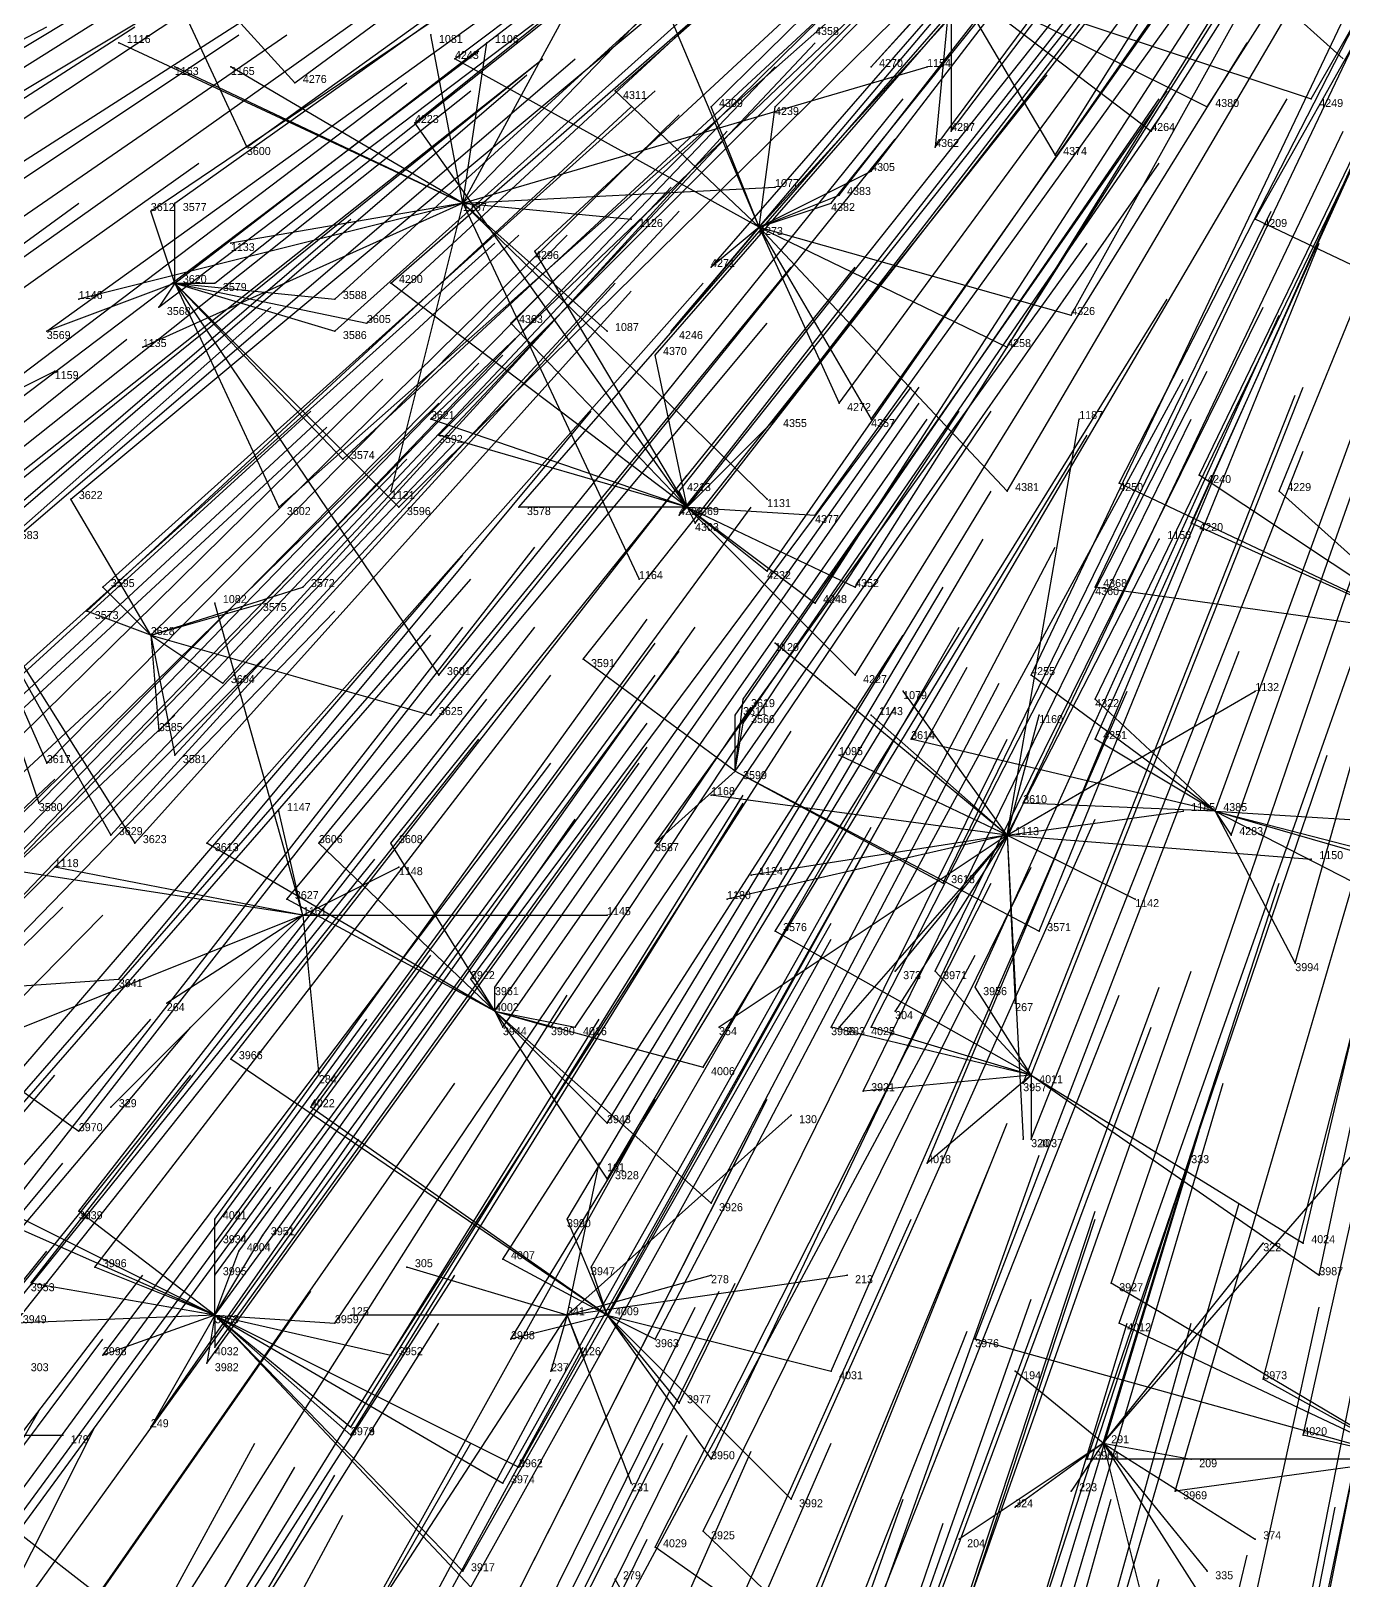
# Model space of a CAD drawing. Extents: x -0.5 to 0.59, y -0.5 to 0.58.
# Drawn here: x -0.231 to -0.067, y -0.3251 to -0.1315 of the extents above; entities that cross this region are included whole.
import ezdxf

# ---------------------------------------------------------------- set-up
doc = ezdxf.new("R2010")
doc.units = 0
for name, color, linetype in [('Facilities', 3, 'CONTINUOUS'), ('Facilities_lines', 3, 'CONTINUOUS'), ('Normals', 1, 'CONTINUOUS'), ('Source_points', 5, 'CONTINUOUS'), ('Text', 3, 'CONTINUOUS')]:
    doc.layers.add(name, color=color, linetype=linetype)

msp = doc.modelspace()

# ---------------------------------------------------------------- linework, layer by layer
at = {"layer": 'Facilities', "color": 3}
for p in [(-0.177, -0.153, -1.25), (-0.14, -0.156, -0.524), (-0.213, -0.163, -0.67), (-0.149, -0.191, -0.606), (-0.216, -0.207, -0.748), (-0.143, -0.224, -0.665), (-0.083, -0.229, -0.608), (-0.109, -0.232, -1.25), (-0.197, -0.242, -1.25), (-0.173, -0.254, -0.768), (-0.106, -0.262, -0.707), (-0.208, -0.292, -0.898), (-0.164, -0.292, -1.25), (-0.159, -0.292, -0.83), (-0.097, -0.308, -1.25)]:
    msp.add_point(p, dxfattribs=at)
at = {"layer": 'Facilities_lines', "color": 3}
for p, q in [((-0.126, -0.082, -1.25), (-0.067, -0.135, -1.25)), ((-0.218, -0.116, -0.618), (-0.204, -0.146, -0.628)), ((-0.218, -0.116, -0.618), (-0.198, -0.138, -0.603)), ((-0.177, -0.153, -1.25), (-0.158, -0.118, -1.25)), ((-0.177, -0.153, -1.25), (-0.149, -0.124, -1.25)), ((-0.116, -0.125, -0.426), (-0.126, -0.136, -0.462)), ((-0.116, -0.125, -0.426), (-0.118, -0.146, -0.469)), ((-0.116, -0.125, -0.426), (-0.091, -0.144, -0.426)), ((-0.116, -0.125, -0.426), (-0.071, -0.14, -0.392)), ((-0.116, -0.125, -0.426), (-0.116, -0.144, -0.463)), ((-0.116, -0.125, -0.426), (-0.103, -0.147, -0.448)), ((-0.116, -0.125, -0.426), (-0.084, -0.141, -0.409)), ((-0.14, -0.156, -0.524), (-0.151, -0.13, -0.498)), ((-0.177, -0.153, -1.25), (-0.22, -0.133, -1.25)), ((-0.177, -0.153, -1.25), (-0.181, -0.132, -1.25)), ((-0.177, -0.153, -1.25), (-0.174, -0.133, -1.25)), ((-0.14, -0.156, -0.524), (-0.178, -0.135, -0.558)), ((-0.177, -0.153, -1.25), (-0.213, -0.136, -1.25)), ((-0.177, -0.153, -1.25), (-0.206, -0.136, -1.25)), ((-0.177, -0.153, -1.25), (-0.119, -0.136, -1.25)), ((-0.14, -0.156, -0.524), (-0.158, -0.139, -0.526)), ((-0.14, -0.156, -0.524), (-0.146, -0.141, -0.507)), ((-0.14, -0.156, -0.524), (-0.138, -0.141, -0.494)), ((-0.149, -0.191, -0.606), (-0.183, -0.143, -0.581)), ((-0.14, -0.156, -0.524), (-0.126, -0.149, -0.488)), ((-0.177, -0.153, -1.25), (-0.138, -0.151, -1.25)), ((-0.14, -0.156, -0.524), (-0.13, -0.152, -0.499)), ((-0.177, -0.153, -1.25), (-0.225, -0.165, -1.25)), ((-0.177, -0.153, -1.25), (-0.217, -0.171, -1.25)), ((-0.213, -0.163, -0.67), (-0.216, -0.154, -0.664)), ((-0.213, -0.163, -0.67), (-0.213, -0.153, -0.656)), ((-0.177, -0.153, -1.25), (-0.206, -0.158, -1.25)), ((-0.177, -0.153, -1.25), (-0.186, -0.189, -1.25)), ((-0.177, -0.153, -1.25), (-0.159, -0.169, -1.25)), ((-0.177, -0.153, -1.25), (-0.139, -0.19, -1.25)), ((-0.177, -0.153, -1.25), (-0.156, -0.155, -1.25)), ((-0.177, -0.153, -1.25), (-0.155, -0.2, -1.25)), ((-0.14, -0.156, -0.524), (-0.131, -0.153, -0.505)), ((-0.14, -0.156, -0.524), (-0.151, -0.169, -0.566)), ((-0.14, -0.156, -0.524), (-0.146, -0.161, -0.543)), ((-0.14, -0.156, -0.524), (-0.109, -0.171, -0.507)), ((-0.14, -0.156, -0.524), (-0.13, -0.178, -0.551)), ((-0.14, -0.156, -0.524), (-0.101, -0.167, -0.487)), ((-0.14, -0.156, -0.524), (-0.126, -0.18, -0.55)), ((-0.14, -0.156, -0.524), (-0.109, -0.189, -0.544)), ((-0.036, -0.175, -0.447), (-0.078, -0.155, -0.434)), ((-0.149, -0.191, -0.606), (-0.168, -0.159, -0.579)), ((-0.213, -0.163, -0.67), (-0.229, -0.169, -0.712)), ((-0.213, -0.163, -0.67), (-0.215, -0.166, -0.679)), ((-0.213, -0.163, -0.67), (-0.192, -0.185, -0.666)), ((-0.213, -0.163, -0.67), (-0.208, -0.163, -0.66)), ((-0.213, -0.163, -0.67), (-0.193, -0.169, -0.641)), ((-0.213, -0.163, -0.67), (-0.193, -0.165, -0.633)), ((-0.213, -0.163, -0.67), (-0.18, -0.212, -0.694)), ((-0.213, -0.163, -0.67), (-0.2, -0.191, -0.691)), ((-0.213, -0.163, -0.67), (-0.189, -0.168, -0.632)), ((-0.213, -0.163, -0.67), (-0.185, -0.191, -0.665)), ((-0.149, -0.191, -0.606), (-0.186, -0.163, -0.618)), ((-0.149, -0.191, -0.606), (-0.171, -0.168, -0.598)), ((-0.149, -0.191, -0.606), (-0.153, -0.172, -0.575)), ((-0.27, -0.195, -1.25), (-0.228, -0.174, -1.25)), ((-0.149, -0.191, -0.606), (-0.181, -0.18, -0.638)), ((-0.149, -0.191, -0.606), (-0.138, -0.18, -0.567)), ((-0.109, -0.232, -1.25), (-0.1, -0.18, -1.25)), ((-0.149, -0.191, -0.606), (-0.18, -0.182, -0.641)), ((-0.055, -0.207, -0.537), (-0.085, -0.187, -0.514)), ((-0.149, -0.191, -0.606), (-0.15, -0.189, -0.602)), ((-0.055, -0.207, -0.537), (-0.095, -0.188, -0.527)), ((-0.055, -0.207, -0.537), (-0.075, -0.189, -0.507)), ((-0.216, -0.207, -0.748), (-0.226, -0.19, -0.737)), ((-0.149, -0.191, -0.606), (-0.17, -0.191, -0.638)), ((-0.149, -0.191, -0.606), (-0.15, -0.192, -0.609)), ((-0.149, -0.191, -0.606), (-0.128, -0.212, -0.62)), ((-0.149, -0.191, -0.606), (-0.139, -0.199, -0.607)), ((-0.149, -0.191, -0.606), (-0.133, -0.203, -0.605)), ((-0.149, -0.191, -0.606), (-0.128, -0.201, -0.595)), ((-0.149, -0.191, -0.606), (-0.148, -0.193, -0.609)), ((-0.149, -0.191, -0.606), (-0.133, -0.192, -0.585)), ((-0.055, -0.207, -0.537), (-0.086, -0.193, -0.529)), ((-0.109, -0.232, -1.25), (-0.09, -0.195, -1.25)), ((-0.24, -0.198, -0.776), (-0.23, -0.228, -0.811)), ((-0.24, -0.198, -0.776), (-0.229, -0.223, -0.799)), ((-0.24, -0.198, -0.776), (-0.218, -0.233, -0.797)), ((-0.24, -0.198, -0.776), (-0.221, -0.232, -0.799)), ((-0.216, -0.207, -0.748), (-0.222, -0.201, -0.748)), ((-0.216, -0.207, -0.748), (-0.197, -0.201, -0.703)), ((-0.055, -0.207, -0.537), (-0.098, -0.201, -0.559)), ((-0.055, -0.207, -0.537), (-0.098, -0.201, -0.558)), ((-0.216, -0.207, -0.748), (-0.202, -0.203, -0.716)), ((-0.197, -0.242, -1.25), (-0.208, -0.203, -1.25)), ((-0.216, -0.207, -0.748), (-0.224, -0.204, -0.758)), ((-0.216, -0.207, -0.748), (-0.213, -0.222, -0.77)), ((-0.216, -0.207, -0.748), (-0.215, -0.219, -0.768)), ((-0.216, -0.207, -0.748), (-0.207, -0.213, -0.742)), ((-0.216, -0.207, -0.748), (-0.181, -0.217, -0.706)), ((-0.109, -0.232, -1.25), (-0.138, -0.208, -1.25)), ((-0.143, -0.224, -0.665), (-0.162, -0.21, -0.663)), ((-0.083, -0.229, -0.608), (-0.106, -0.212, -0.592)), ((-0.109, -0.232, -1.25), (-0.122, -0.214, -1.25)), ((-0.109, -0.232, -1.25), (-0.078, -0.214, -1.25)), ((-0.143, -0.224, -0.665), (-0.142, -0.215, -0.644)), ((-0.083, -0.229, -0.608), (-0.098, -0.215, -0.592)), ((-0.143, -0.224, -0.665), (-0.143, -0.217, -0.649)), ((-0.143, -0.224, -0.665), (-0.142, -0.218, -0.65)), ((-0.109, -0.232, -1.25), (-0.126, -0.217, -1.25)), ((-0.109, -0.232, -1.25), (-0.105, -0.217, -1.25)), ((-0.083, -0.229, -0.608), (-0.121, -0.22, -0.627)), ((-0.083, -0.229, -0.608), (-0.098, -0.22, -0.602)), ((-0.109, -0.232, -1.25), (-0.13, -0.222, -1.25)), ((-0.143, -0.224, -0.665), (-0.153, -0.233, -0.698)), ((-0.143, -0.224, -0.665), (-0.105, -0.244, -0.663)), ((-0.143, -0.224, -0.665), (-0.117, -0.238, -0.662)), ((-0.109, -0.232, -1.25), (-0.146, -0.227, -1.25)), ((-0.083, -0.229, -0.608), (-0.107, -0.228, -0.629)), ((-0.197, -0.242, -1.25), (-0.2, -0.229, -1.25)), ((-0.109, -0.232, -1.25), (-0.087, -0.229, -1.25)), ((-0.083, -0.229, -0.608), (-0.073, -0.248, -0.647)), ((-0.083, -0.229, -0.608), (-0.05, -0.246, -0.628)), ((-0.083, -0.229, -0.608), (-0.038, -0.242, -0.614)), ((-0.083, -0.229, -0.608), (-0.051, -0.231, -0.591)), ((-0.083, -0.229, -0.608), (-0.081, -0.232, -0.614)), ((-0.083, -0.229, -0.608), (-0.056, -0.236, -0.605)), ((-0.109, -0.232, -1.25), (-0.145, -0.256, -1.25)), ((-0.109, -0.232, -1.25), (-0.144, -0.24, -1.25)), ((-0.109, -0.232, -1.25), (-0.141, -0.237, -1.25)), ((-0.109, -0.232, -1.25), (-0.13, -0.256, -1.25)), ((-0.109, -0.232, -1.25), (-0.123, -0.254, -1.25)), ((-0.109, -0.232, -1.25), (-0.123, -0.249, -1.25)), ((-0.109, -0.232, -1.25), (-0.107, -0.27, -1.25)), ((-0.109, -0.232, -1.25), (-0.108, -0.253, -1.25)), ((-0.109, -0.232, -1.25), (-0.093, -0.24, -1.25)), ((-0.109, -0.232, -1.25), (-0.071, -0.235, -1.25)), ((-0.173, -0.254, -0.768), (-0.209, -0.233, -0.782)), ((-0.173, -0.254, -0.768), (-0.195, -0.233, -0.759)), ((-0.173, -0.254, -0.768), (-0.186, -0.233, -0.745)), ((-0.197, -0.242, -1.25), (-0.236, -0.236, -1.25)), ((-0.197, -0.242, -1.25), (-0.228, -0.236, -1.25)), ((-0.197, -0.242, -1.25), (-0.185, -0.236, -1.25)), ((-0.173, -0.254, -0.768), (-0.199, -0.24, -0.778)), ((-0.197, -0.242, -1.25), (-0.257, -0.266, -1.25)), ((-0.197, -0.242, -1.25), (-0.221, -0.266, -1.25)), ((-0.197, -0.242, -1.25), (-0.214, -0.253, -1.25)), ((-0.197, -0.242, -1.25), (-0.195, -0.262, -1.25)), ((-0.197, -0.242, -1.25), (-0.159, -0.242, -1.25)), ((-0.106, -0.262, -0.707), (-0.138, -0.244, -0.7)), ((-0.106, -0.262, -0.707), (-0.118, -0.249, -0.689)), ((-0.249, -0.252, -0.885), (-0.22, -0.25, -0.833)), ((-0.173, -0.254, -0.768), (-0.176, -0.25, -0.764)), ((-0.173, -0.254, -0.768), (-0.173, -0.251, -0.763)), ((-0.106, -0.262, -0.707), (-0.113, -0.251, -0.689)), ((-0.249, -0.252, -0.885), (-0.225, -0.269, -0.877)), ((-0.173, -0.254, -0.768), (-0.146, -0.278, -0.785)), ((-0.173, -0.254, -0.768), (-0.159, -0.275, -0.793)), ((-0.173, -0.254, -0.768), (-0.172, -0.256, -0.772)), ((-0.173, -0.254, -0.768), (-0.166, -0.256, -0.764)), ((-0.173, -0.254, -0.768), (-0.159, -0.268, -0.779)), ((-0.173, -0.254, -0.768), (-0.147, -0.261, -0.749)), ((-0.173, -0.254, -0.768), (-0.163, -0.256, -0.759)), ((-0.106, -0.262, -0.707), (-0.131, -0.256, -0.72)), ((-0.106, -0.262, -0.707), (-0.126, -0.256, -0.715)), ((-0.159, -0.292, -0.83), (-0.206, -0.26, -0.829)), ((-0.106, -0.262, -0.707), (-0.127, -0.264, -0.731)), ((-0.106, -0.262, -0.707), (-0.119, -0.273, -0.744)), ((-0.106, -0.262, -0.707), (-0.107, -0.263, -0.71)), ((-0.106, -0.262, -0.707), (-0.07, -0.287, -0.739)), ((-0.106, -0.262, -0.707), (-0.072, -0.283, -0.729)), ((-0.106, -0.262, -0.707), (-0.106, -0.27, -0.726)), ((-0.159, -0.292, -0.83), (-0.196, -0.266, -0.826)), ((-0.164, -0.292, -1.25), (-0.136, -0.267, -1.25)), ((-0.097, -0.308, -1.25), (-0.065, -0.271, -1.25)), ((-0.097, -0.308, -1.25), (-0.086, -0.272, -1.25)), ((-0.164, -0.292, -1.25), (-0.16, -0.273, -1.25)), ((-0.208, -0.292, -0.898), (-0.242, -0.277, -0.92)), ((-0.208, -0.292, -0.898), (-0.234, -0.279, -0.91)), ((-0.208, -0.292, -0.898), (-0.225, -0.279, -0.896)), ((-0.208, -0.292, -0.898), (-0.208, -0.28, -0.871)), ((-0.159, -0.292, -0.83), (-0.164, -0.28, -0.812)), ((-0.208, -0.292, -0.898), (-0.202, -0.282, -0.867)), ((-0.208, -0.292, -0.898), (-0.208, -0.283, -0.877)), ((-0.208, -0.292, -0.898), (-0.205, -0.284, -0.875)), ((-0.097, -0.308, -1.25), (-0.077, -0.283, -1.25)), ((-0.208, -0.292, -0.898), (-0.223, -0.286, -0.905)), ((-0.164, -0.292, -1.25), (-0.184, -0.286, -1.25)), ((-0.159, -0.292, -0.83), (-0.172, -0.285, -0.832)), ((-0.159, -0.292, -0.83), (-0.161, -0.286, -0.821)), ((-0.208, -0.292, -0.898), (-0.231, -0.288, -0.924)), ((-0.208, -0.292, -0.898), (-0.208, -0.287, -0.885)), ((-0.164, -0.292, -1.25), (-0.129, -0.287, -1.25)), ((-0.164, -0.292, -1.25), (-0.146, -0.287, -1.25)), ((-0.059, -0.31, -0.79), (-0.096, -0.288, -0.759)), ((-0.208, -0.292, -0.898), (-0.233, -0.293, -0.935)), ((-0.208, -0.292, -0.898), (-0.222, -0.297, -0.927)), ((-0.208, -0.292, -0.898), (-0.216, -0.306, -0.936)), ((-0.208, -0.292, -0.898), (-0.209, -0.298, -0.91)), ((-0.208, -0.292, -0.898), (-0.177, -0.324, -0.922)), ((-0.208, -0.292, -0.898), (-0.17, -0.311, -0.885)), ((-0.208, -0.292, -0.898), (-0.186, -0.297, -0.876)), ((-0.208, -0.292, -0.898), (-0.193, -0.293, -0.876)), ((-0.208, -0.292, -0.898), (-0.172, -0.313, -0.892)), ((-0.208, -0.292, -0.898), (-0.191, -0.307, -0.903)), ((-0.208, -0.292, -0.898), (-0.191, -0.306, -0.903)), ((-0.208, -0.292, -0.898), (-0.176, -0.326, -0.926)), ((-0.208, -0.292, -0.898), (-0.208, -0.296, -0.906)), ((-0.164, -0.292, -1.25), (-0.191, -0.292, -1.25)), ((-0.164, -0.292, -1.25), (-0.188, -0.329, -1.25)), ((-0.159, -0.292, -0.83), (-0.171, -0.295, -0.853)), ((-0.164, -0.292, -1.25), (-0.166, -0.299, -1.25)), ((-0.164, -0.292, -1.25), (-0.156, -0.313, -1.25)), ((-0.164, -0.292, -1.25), (-0.162, -0.297, -1.25)), ((-0.159, -0.292, -0.83), (-0.146, -0.31, -0.856)), ((-0.159, -0.292, -0.83), (-0.136, -0.315, -0.858)), ((-0.159, -0.292, -0.83), (-0.15, -0.303, -0.845)), ((-0.159, -0.292, -0.83), (-0.153, -0.295, -0.832)), ((-0.159, -0.292, -0.83), (-0.131, -0.299, -0.816)), ((-0.059, -0.31, -0.79), (-0.095, -0.293, -0.77)), ((-0.059, -0.31, -0.79), (-0.113, -0.295, -0.791)), ((-0.097, -0.308, -1.25), (-0.108, -0.299, -1.25)), ((-0.059, -0.31, -0.79), (-0.077, -0.3, -0.774)), ((-0.246, -0.307, -1.25), (-0.227, -0.307, -1.25)), ((-0.059, -0.31, -0.79), (-0.072, -0.307, -0.789)), ((-0.198, -0.346, -0.996), (-0.247, -0.308, -0.987)), ((-0.097, -0.308, -1.25), (-0.115, -0.32, -1.25)), ((-0.097, -0.308, -1.25), (-0.108, -0.316, -1.25)), ((-0.097, -0.308, -1.25), (-0.101, -0.314, -1.25)), ((-0.097, -0.308, -1.25), (-0.086, -0.31, -1.25)), ((-0.097, -0.308, -1.25), (-0.081, -0.333, -1.25)), ((-0.097, -0.308, -1.25), (-0.084, -0.324, -1.25)), ((-0.097, -0.308, -1.25), (-0.085, -0.356, -1.25)), ((-0.097, -0.308, -1.25), (-0.078, -0.32, -1.25)), ((-0.059, -0.31, -0.79), (-0.099, -0.31, -0.813)), ((-0.059, -0.31, -0.79), (-0.088, -0.314, -0.815)), ((-0.123, -0.342, -0.91), (-0.147, -0.319, -0.879)), ((-0.123, -0.342, -0.91), (-0.153, -0.321, -0.888)), ((-0.145, -0.348, -1.25), (-0.158, -0.325, -1.25))]:
    msp.add_line(p, q, dxfattribs=at)
at = {"layer": 'Normals', "color": 1}
for p, q in [((-0.071, -0.14, -0.392), (-0.025, -0.059, -0.43)), ((-0.084, -0.141, -0.409), (-0.034, -0.062, -0.446)), ((-0.126, -0.136, -0.462), (-0.064, -0.067, -0.501)), ((-0.091, -0.144, -0.426), (-0.042, -0.067, -0.467)), ((-0.103, -0.147, -0.448), (-0.054, -0.069, -0.487)), ((-0.116, -0.144, -0.463), (-0.06, -0.07, -0.5)), ((-0.118, -0.146, -0.469), (-0.063, -0.072, -0.508)), ((-0.146, -0.141, -0.507), (-0.079, -0.075, -0.543)), ((-0.138, -0.141, -0.494), (-0.073, -0.075, -0.53)), ((-0.078, -0.155, -0.434), (-0.033, -0.075, -0.473)), ((-0.158, -0.139, -0.526), (-0.088, -0.077, -0.562)), ((-0.126, -0.149, -0.488), (-0.07, -0.076, -0.526)), ((-0.178, -0.135, -0.558), (-0.104, -0.079, -0.596)), ((-0.13, -0.152, -0.499), (-0.073, -0.079, -0.537)), ((-0.131, -0.153, -0.505), (-0.073, -0.081, -0.543)), ((-0.198, -0.138, -0.603), (-0.124, -0.083, -0.642)), ((-0.183, -0.143, -0.581), (-0.111, -0.085, -0.62)), ((-0.101, -0.167, -0.487), (-0.056, -0.086, -0.526)), ((-0.14, -0.156, -0.524), (-0.078, -0.088, -0.562)), ((-0.204, -0.146, -0.628), (-0.129, -0.092, -0.666)), ((-0.146, -0.161, -0.543), (-0.085, -0.091, -0.581)), ((-0.109, -0.171, -0.507), (-0.06, -0.092, -0.545)), ((-0.168, -0.159, -0.579), (-0.1, -0.096, -0.617)), ((-0.242, -0.145, -0.705), (-0.162, -0.097, -0.742)), ((-0.151, -0.169, -0.566), (-0.091, -0.098, -0.603)), ((-0.213, -0.153, -0.656), (-0.137, -0.099, -0.693)), ((-0.216, -0.154, -0.664), (-0.139, -0.102, -0.701)), ((-0.193, -0.165, -0.633), (-0.124, -0.102, -0.671)), ((-0.186, -0.163, -0.618), (-0.116, -0.102, -0.656)), ((-0.171, -0.168, -0.598), (-0.104, -0.102, -0.635)), ((-0.153, -0.172, -0.575), (-0.092, -0.102, -0.612)), ((-0.13, -0.178, -0.551), (-0.075, -0.103, -0.589)), ((-0.085, -0.187, -0.514), (-0.045, -0.104, -0.552)), ((-0.075, -0.189, -0.507), (-0.04, -0.103, -0.545)), ((-0.213, -0.163, -0.67), (-0.139, -0.106, -0.707)), ((-0.208, -0.163, -0.66), (-0.135, -0.105, -0.697)), ((-0.189, -0.168, -0.632), (-0.121, -0.105, -0.669)), ((-0.138, -0.18, -0.567), (-0.081, -0.106, -0.604)), ((-0.126, -0.18, -0.55), (-0.073, -0.105, -0.588)), ((-0.095, -0.188, -0.527), (-0.053, -0.106, -0.565)), ((-0.193, -0.169, -0.641), (-0.124, -0.107, -0.679)), ((-0.251, -0.16, -0.744), (-0.173, -0.11, -0.781)), ((-0.215, -0.166, -0.679), (-0.141, -0.11, -0.715)), ((-0.109, -0.189, -0.544), (-0.062, -0.109, -0.583)), ((-0.086, -0.193, -0.529), (-0.048, -0.109, -0.568)), ((-0.278, -0.165, -0.808), (-0.2, -0.116, -0.846)), ((-0.229, -0.169, -0.712), (-0.154, -0.115, -0.749)), ((-0.181, -0.18, -0.638), (-0.114, -0.116, -0.676)), ((-0.15, -0.189, -0.602), (-0.092, -0.116, -0.639)), ((-0.272, -0.169, -0.8), (-0.195, -0.118, -0.838)), ((-0.18, -0.182, -0.641), (-0.115, -0.117, -0.679)), ((-0.149, -0.191, -0.606), (-0.091, -0.118, -0.643)), ((-0.133, -0.192, -0.585), (-0.079, -0.117, -0.623)), ((-0.098, -0.201, -0.559), (-0.058, -0.117, -0.596)), ((-0.098, -0.201, -0.558), (-0.058, -0.117, -0.596)), ((-0.15, -0.192, -0.609), (-0.093, -0.119, -0.645)), ((-0.148, -0.193, -0.609), (-0.091, -0.12, -0.646)), ((-0.17, -0.191, -0.638), (-0.109, -0.121, -0.676)), ((-0.192, -0.185, -0.666), (-0.124, -0.122, -0.704)), ((-0.139, -0.199, -0.607), (-0.086, -0.123, -0.644)), ((-0.128, -0.201, -0.595), (-0.078, -0.122, -0.632)), ((-0.296, -0.172, -0.856), (-0.216, -0.124, -0.893)), ((-0.259, -0.179, -0.785), (-0.183, -0.125, -0.823)), ((-0.133, -0.203, -0.605), (-0.082, -0.124, -0.642)), ((-0.185, -0.191, -0.665), (-0.119, -0.126, -0.703)), ((-0.106, -0.212, -0.592), (-0.066, -0.128, -0.63)), ((-0.311, -0.174, -0.891), (-0.229, -0.131, -0.929)), ((-0.296, -0.181, -0.868), (-0.218, -0.131, -0.905)), ((-0.226, -0.19, -0.737), (-0.154, -0.13, -0.774)), ((-0.2, -0.191, -0.691), (-0.131, -0.13, -0.73)), ((-0.283, -0.184, -0.843), (-0.205, -0.132, -0.88)), ((-0.276, -0.185, -0.831), (-0.199, -0.132, -0.867)), ((-0.22, -0.133, -1.25), (-0.22, -0.133, -1.15)), ((-0.197, -0.201, -0.703), (-0.133, -0.133, -0.74)), ((-0.181, -0.132, -1.25), (-0.181, -0.132, -1.15)), ((-0.174, -0.133, -1.25), (-0.174, -0.133, -1.15)), ((-0.128, -0.212, -0.62), (-0.079, -0.133, -0.656)), ((-0.098, -0.215, -0.592), (-0.058, -0.132, -0.63)), ((-0.249, -0.19, -0.783), (-0.175, -0.134, -0.82)), ((-0.239, -0.192, -0.767), (-0.167, -0.135, -0.805)), ((-0.239, -0.193, -0.767), (-0.167, -0.135, -0.806)), ((-0.233, -0.195, -0.759), (-0.163, -0.135, -0.797)), ((-0.098, -0.22, -0.602), (-0.06, -0.135, -0.639)), ((-0.24, -0.198, -0.776), (-0.169, -0.137, -0.814)), ((-0.213, -0.136, -1.25), (-0.213, -0.136, -1.15)), ((-0.206, -0.136, -1.25), (-0.206, -0.136, -1.15)), ((-0.202, -0.203, -0.716), (-0.138, -0.136, -0.754)), ((-0.162, -0.21, -0.663), (-0.104, -0.137, -0.699)), ((-0.119, -0.136, -1.25), (-0.119, -0.136, -1.15)), ((-0.258, -0.194, -0.807), (-0.184, -0.138, -0.844)), ((-0.249, -0.197, -0.793), (-0.176, -0.139, -0.83)), ((-0.222, -0.201, -0.748), (-0.153, -0.139, -0.786)), ((-0.142, -0.215, -0.644), (-0.089, -0.139, -0.681)), ((-0.224, -0.204, -0.758), (-0.156, -0.141, -0.795)), ((-0.18, -0.212, -0.694), (-0.122, -0.14, -0.732)), ((-0.143, -0.217, -0.649), (-0.09, -0.14, -0.685)), ((-0.142, -0.218, -0.65), (-0.089, -0.141, -0.686)), ((-0.121, -0.22, -0.627), (-0.074, -0.14, -0.665)), ((-0.083, -0.229, -0.608), (-0.051, -0.141, -0.645)), ((-0.216, -0.207, -0.748), (-0.15, -0.142, -0.786)), ((-0.207, -0.213, -0.742), (-0.144, -0.144, -0.779)), ((-0.181, -0.217, -0.706), (-0.123, -0.145, -0.745)), ((-0.107, -0.228, -0.629), (-0.067, -0.144, -0.666)), ((-0.081, -0.232, -0.614), (-0.05, -0.144, -0.651)), ((-0.286, -0.202, -0.874), (-0.21, -0.148, -0.911)), ((-0.143, -0.224, -0.665), (-0.09, -0.148, -0.701)), ((-0.215, -0.219, -0.768), (-0.151, -0.151, -0.804)), ((-0.138, -0.151, -1.25), (-0.138, -0.151, -1.15)), ((-0.299, -0.207, -0.91), (-0.225, -0.153, -0.948)), ((-0.213, -0.222, -0.77), (-0.15, -0.154, -0.807)), ((-0.177, -0.153, -1.25), (-0.177, -0.153, -1.15)), ((-0.117, -0.238, -0.662), (-0.076, -0.154, -0.7)), ((-0.262, -0.216, -0.849), (-0.191, -0.155, -0.884)), ((-0.156, -0.155, -1.25), (-0.156, -0.155, -1.15)), ((-0.242, -0.22, -0.817), (-0.173, -0.158, -0.854)), ((-0.238, -0.22, -0.81), (-0.17, -0.157, -0.848)), ((-0.229, -0.223, -0.799), (-0.164, -0.157, -0.837)), ((-0.206, -0.158, -1.25), (-0.206, -0.158, -1.15)), ((-0.153, -0.233, -0.698), (-0.099, -0.158, -0.735)), ((-0.105, -0.244, -0.663), (-0.07, -0.158, -0.702)), ((-0.073, -0.248, -0.647), (-0.048, -0.159, -0.684)), ((-0.23, -0.228, -0.811), (-0.165, -0.162, -0.848)), ((-0.195, -0.233, -0.759), (-0.136, -0.161, -0.797)), ((-0.186, -0.233, -0.745), (-0.128, -0.161, -0.783)), ((-0.221, -0.232, -0.799), (-0.158, -0.163, -0.837)), ((-0.218, -0.233, -0.797), (-0.156, -0.164, -0.835)), ((-0.209, -0.233, -0.782), (-0.147, -0.163, -0.818)), ((-0.271, -0.228, -0.885), (-0.201, -0.166, -0.922)), ((-0.225, -0.165, -1.25), (-0.225, -0.165, -1.15)), ((-0.138, -0.244, -0.7), (-0.089, -0.165, -0.737)), ((-0.118, -0.249, -0.689), (-0.077, -0.166, -0.726)), ((-0.199, -0.24, -0.778), (-0.139, -0.168, -0.815)), ((-0.113, -0.251, -0.689), (-0.075, -0.167, -0.726)), ((-0.291, -0.228, -0.923), (-0.219, -0.17, -0.961)), ((-0.159, -0.169, -1.25), (-0.159, -0.169, -1.15)), ((-0.237, -0.239, -0.841), (-0.172, -0.172, -0.877)), ((-0.217, -0.171, -1.25), (-0.217, -0.171, -1.15)), ((-0.24, -0.24, -0.848), (-0.175, -0.173, -0.885)), ((-0.24, -0.24, -0.848), (-0.175, -0.173, -0.885)), ((-0.228, -0.174, -1.25), (-0.228, -0.174, -1.15)), ((-0.126, -0.256, -0.715), (-0.084, -0.174, -0.752)), ((-0.254, -0.241, -0.875), (-0.187, -0.175, -0.911)), ((-0.176, -0.25, -0.764), (-0.121, -0.176, -0.802)), ((-0.173, -0.251, -0.763), (-0.12, -0.176, -0.801)), ((-0.131, -0.256, -0.72), (-0.087, -0.175, -0.757)), ((-0.106, -0.262, -0.707), (-0.072, -0.176, -0.744)), ((-0.247, -0.244, -0.867), (-0.18, -0.178, -0.903)), ((-0.173, -0.254, -0.768), (-0.12, -0.178, -0.806)), ((-0.107, -0.263, -0.71), (-0.073, -0.177, -0.748)), ((-0.265, -0.242, -0.896), (-0.196, -0.179, -0.933)), ((-0.22, -0.25, -0.833), (-0.161, -0.179, -0.871)), ((-0.172, -0.256, -0.772), (-0.119, -0.18, -0.81)), ((-0.166, -0.256, -0.764), (-0.115, -0.179, -0.802)), ((-0.163, -0.256, -0.759), (-0.111, -0.179, -0.797)), ((-0.127, -0.264, -0.731), (-0.086, -0.18, -0.768)), ((-0.1, -0.18, -1.25), (-0.1, -0.18, -1.15)), ((-0.262, -0.244, -0.895), (-0.194, -0.181, -0.932)), ((-0.242, -0.25, -0.87), (-0.178, -0.183, -0.907)), ((-0.147, -0.261, -0.749), (-0.099, -0.182, -0.787)), ((-0.249, -0.252, -0.885), (-0.184, -0.185, -0.921)), ((-0.106, -0.27, -0.726), (-0.072, -0.184, -0.764)), ((-0.206, -0.26, -0.829), (-0.149, -0.187, -0.866)), ((-0.119, -0.273, -0.744), (-0.083, -0.187, -0.781)), ((-0.186, -0.189, -1.25), (-0.186, -0.189, -1.15)), ((-0.159, -0.268, -0.779), (-0.111, -0.189, -0.816)), ((-0.196, -0.266, -0.826), (-0.141, -0.191, -0.863)), ((-0.139, -0.19, -1.25), (-0.139, -0.19, -1.15)), ((-0.072, -0.283, -0.729), (-0.051, -0.193, -0.768)), ((-0.159, -0.275, -0.793), (-0.112, -0.195, -0.831)), ((-0.09, -0.195, -1.25), (-0.09, -0.195, -1.15)), ((-0.238, -0.268, -0.896), (-0.177, -0.197, -0.933)), ((-0.225, -0.269, -0.877), (-0.168, -0.196, -0.915)), ((-0.146, -0.278, -0.785), (-0.103, -0.196, -0.822)), ((-0.07, -0.287, -0.739), (-0.051, -0.197, -0.777)), ((-0.237, -0.27, -0.898), (-0.176, -0.2, -0.935)), ((-0.164, -0.28, -0.812), (-0.117, -0.201, -0.851)), ((-0.155, -0.2, -1.25), (-0.155, -0.2, -1.15)), ((-0.096, -0.288, -0.759), (-0.066, -0.2, -0.796)), ((-0.208, -0.203, -1.25), (-0.208, -0.203, -1.15)), ((-0.258, -0.271, -0.935), (-0.193, -0.204, -0.971)), ((-0.208, -0.28, -0.871), (-0.154, -0.205, -0.91)), ((-0.095, -0.293, -0.77), (-0.064, -0.205, -0.807)), ((-0.242, -0.277, -0.92), (-0.181, -0.207, -0.957)), ((-0.234, -0.279, -0.91), (-0.177, -0.206, -0.947)), ((-0.225, -0.279, -0.896), (-0.168, -0.206, -0.934)), ((-0.202, -0.282, -0.867), (-0.148, -0.206, -0.905)), ((-0.172, -0.285, -0.832), (-0.122, -0.207, -0.869)), ((-0.161, -0.286, -0.821), (-0.115, -0.206, -0.859)), ((-0.208, -0.283, -0.877), (-0.153, -0.208, -0.915)), ((-0.205, -0.284, -0.875), (-0.15, -0.209, -0.913)), ((-0.138, -0.208, -1.25), (-0.138, -0.208, -1.15)), ((-0.113, -0.295, -0.791), (-0.08, -0.209, -0.828)), ((-0.268, -0.276, -0.962), (-0.202, -0.21, -0.998)), ((-0.159, -0.292, -0.83), (-0.114, -0.211, -0.868)), ((-0.077, -0.3, -0.774), (-0.054, -0.21, -0.812)), ((-0.223, -0.286, -0.905), (-0.166, -0.212, -0.942)), ((-0.208, -0.287, -0.885), (-0.153, -0.212, -0.923)), ((-0.289, -0.277, -1), (-0.221, -0.214, -1.038)), ((-0.153, -0.295, -0.832), (-0.11, -0.213, -0.87)), ((-0.131, -0.299, -0.816), (-0.094, -0.214, -0.854)), ((-0.122, -0.214, -1.25), (-0.122, -0.214, -1.15)), ((-0.078, -0.214, -1.25), (-0.078, -0.214, -1.15)), ((-0.231, -0.288, -0.924), (-0.174, -0.215, -0.961)), ((-0.193, -0.293, -0.876), (-0.141, -0.216, -0.914)), ((-0.171, -0.295, -0.853), (-0.123, -0.216, -0.89)), ((-0.28, -0.28, -0.991), (-0.213, -0.217, -1.029)), ((-0.208, -0.292, -0.898), (-0.154, -0.218, -0.936)), ((-0.126, -0.217, -1.25), (-0.126, -0.217, -1.15)), ((-0.105, -0.217, -1.25), (-0.105, -0.217, -1.15)), ((-0.072, -0.307, -0.789), (-0.052, -0.217, -0.827)), ((-0.233, -0.293, -0.935), (-0.175, -0.22, -0.971)), ((-0.186, -0.297, -0.876), (-0.136, -0.219, -0.913)), ((-0.15, -0.303, -0.845), (-0.109, -0.22, -0.882)), ((-0.208, -0.296, -0.906), (-0.154, -0.221, -0.944)), ((-0.13, -0.222, -1.25), (-0.13, -0.222, -1.15)), ((-0.099, -0.31, -0.813), (-0.069, -0.222, -0.85)), ((-0.222, -0.297, -0.927), (-0.166, -0.223, -0.964)), ((-0.209, -0.298, -0.91), (-0.155, -0.223, -0.948)), ((-0.295, -0.288, -1.031), (-0.228, -0.225, -1.07)), ((-0.146, -0.31, -0.856), (-0.106, -0.226, -0.892)), ((-0.088, -0.314, -0.815), (-0.062, -0.225, -0.852)), ((-0.191, -0.306, -0.903), (-0.142, -0.227, -0.94)), ((-0.191, -0.307, -0.903), (-0.142, -0.228, -0.94)), ((-0.146, -0.227, -1.25), (-0.146, -0.227, -1.15)), ((-0.216, -0.306, -0.936), (-0.163, -0.23, -0.974)), ((-0.2, -0.229, -1.25), (-0.2, -0.229, -1.15)), ((-0.17, -0.311, -0.885), (-0.124, -0.229, -0.92)), ((-0.136, -0.315, -0.858), (-0.098, -0.23, -0.895)), ((-0.087, -0.229, -1.25), (-0.087, -0.229, -1.15)), ((-0.172, -0.313, -0.892), (-0.126, -0.231, -0.927)), ((-0.109, -0.232, -1.25), (-0.109, -0.232, -1.15)), ((-0.247, -0.308, -0.987), (-0.188, -0.235, -1.023)), ((-0.228, -0.236, -1.25), (-0.228, -0.236, -1.15)), ((-0.185, -0.236, -1.25), (-0.185, -0.236, -1.15)), ((-0.147, -0.319, -0.879), (-0.106, -0.236, -0.916)), ((-0.071, -0.235, -1.25), (-0.071, -0.235, -1.15)), ((-0.153, -0.321, -0.888), (-0.111, -0.238, -0.925)), ((-0.141, -0.237, -1.25), (-0.141, -0.237, -1.15)), ((-0.104, -0.327, -0.857), (-0.075, -0.238, -0.894)), ((-0.144, -0.24, -1.25), (-0.144, -0.24, -1.15)), ((-0.093, -0.24, -1.25), (-0.093, -0.24, -1.15)), ((-0.293, -0.306, -1.06), (-0.227, -0.241, -1.097)), ((-0.287, -0.308, -1.053), (-0.222, -0.242, -1.09)), ((-0.197, -0.242, -1.25), (-0.197, -0.242, -1.15)), ((-0.177, -0.324, -0.922), (-0.131, -0.243, -0.959)), ((-0.159, -0.242, -1.25), (-0.159, -0.242, -1.15)), ((-0.07, -0.333, -0.851), (-0.052, -0.242, -0.887)), ((-0.176, -0.326, -0.926), (-0.131, -0.245, -0.963)), ((-0.236, -0.322, -0.998), (-0.181, -0.247, -1.034)), ((-0.157, -0.329, -0.912), (-0.113, -0.247, -0.948)), ((-0.073, -0.337, -0.862), (-0.055, -0.246, -0.899)), ((-0.123, -0.249, -1.25), (-0.123, -0.249, -1.15)), ((-0.117, -0.337, -0.892), (-0.086, -0.249, -0.929)), ((-0.122, -0.338, -0.897), (-0.09, -0.251, -0.935)), ((-0.214, -0.331, -0.984), (-0.164, -0.252, -1.02)), ((-0.214, -0.253, -1.25), (-0.214, -0.253, -1.15)), ((-0.129, -0.338, -0.905), (-0.095, -0.252, -0.942)), ((-0.108, -0.253, -1.25), (-0.108, -0.253, -1.15)), ((-0.277, -0.325, -1.067), (-0.216, -0.255, -1.105)), ((-0.244, -0.33, -1.027), (-0.189, -0.255, -1.063)), ((-0.209, -0.334, -0.984), (-0.16, -0.255, -1.02)), ((-0.123, -0.254, -1.25), (-0.123, -0.254, -1.15)), ((-0.271, -0.327, -1.06), (-0.211, -0.256, -1.099)), ((-0.145, -0.256, -1.25), (-0.145, -0.256, -1.15)), ((-0.13, -0.256, -1.25), (-0.13, -0.256, -1.15)), ((-0.123, -0.342, -0.91), (-0.091, -0.256, -0.948)), ((-0.288, -0.333, -1.1), (-0.228, -0.262, -1.138)), ((-0.269, -0.334, -1.073), (-0.211, -0.262, -1.111)), ((-0.231, -0.339, -1.025), (-0.178, -0.263, -1.062)), ((-0.195, -0.262, -1.25), (-0.195, -0.262, -1.15)), ((-0.108, -0.351, -0.919), (-0.082, -0.263, -0.957)), ((-0.198, -0.346, -0.996), (-0.153, -0.265, -1.034)), ((-0.181, -0.348, -0.981), (-0.139, -0.265, -1.018)), ((-0.221, -0.266, -1.25), (-0.221, -0.266, -1.15)), ((-0.136, -0.267, -1.25), (-0.136, -0.267, -1.15)), ((-0.183, -0.352, -0.991), (-0.141, -0.269, -1.029)), ((-0.143, -0.353, -0.954), (-0.109, -0.268, -0.992)), ((-0.112, -0.358, -0.938), (-0.085, -0.269, -0.975)), ((-0.244, -0.345, -1.058), (-0.19, -0.27, -1.096)), ((-0.107, -0.27, -1.25), (-0.107, -0.27, -1.15)), ((-0.136, -0.359, -0.96), (-0.105, -0.272, -0.998)), ((-0.086, -0.272, -1.25), (-0.086, -0.272, -1.15)), ((-0.286, -0.344, -1.118), (-0.227, -0.273, -1.156)), ((-0.16, -0.273, -1.25), (-0.16, -0.273, -1.15)), ((-0.146, -0.358, -0.968), (-0.111, -0.273, -1.005)), ((-0.256, -0.351, -1.085), (-0.201, -0.276, -1.123)), ((-0.106, -0.367, -0.955), (-0.08, -0.278, -0.992)), ((-0.159, -0.365, -0.995), (-0.121, -0.28, -1.032)), ((-0.127, -0.367, -0.97), (-0.098, -0.279, -1.008)), ((-0.127, -0.368, -0.973), (-0.098, -0.28, -1.01)), ((-0.078, -0.37, -0.944), (-0.059, -0.279, -0.981)), ((-0.287, -0.356, -1.144), (-0.229, -0.284, -1.181)), ((-0.077, -0.283, -1.25), (-0.077, -0.283, -1.15)), ((-0.184, -0.286, -1.25), (-0.184, -0.286, -1.15)), ((-0.273, -0.36, -1.13), (-0.217, -0.287, -1.168)), ((-0.228, -0.365, -1.075), (-0.178, -0.287, -1.113)), ((-0.184, -0.371, -1.036), (-0.143, -0.288, -1.074)), ((-0.146, -0.287, -1.25), (-0.146, -0.287, -1.15)), ((-0.129, -0.287, -1.25), (-0.129, -0.287, -1.15)), ((-0.249, -0.365, -1.105), (-0.196, -0.289, -1.142)), ((-0.186, -0.372, -1.039), (-0.145, -0.289, -1.076)), ((-0.137, -0.378, -1.004), (-0.106, -0.29, -1.042)), ((-0.191, -0.292, -1.25), (-0.191, -0.292, -1.15)), ((-0.189, -0.374, -1.048), (-0.148, -0.291, -1.086)), ((-0.164, -0.292, -1.25), (-0.164, -0.292, -1.15)), ((-0.09, -0.382, -0.98), (-0.07, -0.291, -1.017)), ((-0.229, -0.371, -1.091), (-0.18, -0.293, -1.129)), ((-0.148, -0.38, -1.019), (-0.114, -0.294, -1.056)), ((-0.121, -0.382, -1.001), (-0.094, -0.293, -1.039)), ((-0.111, -0.383, -0.996), (-0.086, -0.293, -1.033)), ((-0.281, -0.374, -1.168), (-0.222, -0.295, -1.189)), ((-0.206, -0.377, -1.075), (-0.162, -0.296, -1.112)), ((-0.162, -0.297, -1.25), (-0.162, -0.297, -1.15)), ((-0.21, -0.382, -1.09), (-0.166, -0.3, -1.127)), ((-0.166, -0.299, -1.25), (-0.166, -0.299, -1.15)), ((-0.108, -0.299, -1.25), (-0.108, -0.299, -1.15)), ((-0.28, -0.391, -1.202), (-0.23, -0.304, -1.198)), ((-0.268, -0.395, -1.193), (-0.223, -0.306, -1.195)), ((-0.227, -0.307, -1.25), (-0.227, -0.307, -1.15)), ((-0.19, -0.39, -1.084), (-0.149, -0.307, -1.122)), ((-0.25, -0.394, -1.166), (-0.203, -0.308, -1.185)), ((-0.222, -0.388, -1.119), (-0.176, -0.308, -1.156)), ((-0.194, -0.391, -1.09), (-0.152, -0.308, -1.128)), ((-0.178, -0.393, -1.079), (-0.141, -0.309, -1.117)), ((-0.168, -0.393, -1.068), (-0.131, -0.308, -1.106)), ((-0.097, -0.308, -1.25), (-0.097, -0.308, -1.15)), ((-0.247, -0.395, -1.163), (-0.198, -0.311, -1.187)), ((-0.086, -0.31, -1.25), (-0.086, -0.31, -1.15)), ((-0.242, -0.395, -1.157), (-0.193, -0.312, -1.184)), ((-0.156, -0.313, -1.25), (-0.156, -0.313, -1.15)), ((-0.153, -0.402, -1.076), (-0.122, -0.315, -1.113)), ((-0.121, -0.404, -1.055), (-0.096, -0.315, -1.092)), ((-0.101, -0.314, -1.25), (-0.101, -0.314, -1.15)), ((-0.239, -0.404, -1.173), (-0.192, -0.317, -1.187)), ((-0.108, -0.316, -1.25), (-0.108, -0.316, -1.15)), ((-0.086, -0.407, -1.04), (-0.068, -0.316, -1.077)), ((-0.147, -0.406, -1.078), (-0.117, -0.318, -1.115)), ((-0.195, -0.404, -1.121), (-0.154, -0.32, -1.158)), ((-0.115, -0.32, -1.25), (-0.115, -0.32, -1.15)), ((-0.078, -0.32, -1.25), (-0.078, -0.32, -1.15)), ((-0.101, -0.412, -1.06), (-0.079, -0.322, -1.098)), ((-0.158, -0.325, -1.25), (-0.158, -0.325, -1.15)), ((-0.116, -0.414, -1.074), (-0.09, -0.325, -1.111)), ((-0.084, -0.324, -1.25), (-0.084, -0.324, -1.15))]:
    msp.add_line(p, q, dxfattribs=at)
at = {"layer": 'Source_points', "color": 5}
for p in [(-0.22, -0.133, -1.25), (-0.181, -0.132, -1.25), (-0.174, -0.133, -1.25), (-0.178, -0.135, -0.558), (-0.213, -0.136, -1.25), (-0.206, -0.136, -1.25), (-0.126, -0.136, -0.462), (-0.119, -0.136, -1.25), (-0.198, -0.138, -0.603), (-0.158, -0.139, -0.526), (-0.146, -0.141, -0.507), (-0.138, -0.141, -0.494), (-0.084, -0.141, -0.409), (-0.071, -0.14, -0.392), (-0.183, -0.143, -0.581), (-0.116, -0.144, -0.463), (-0.091, -0.144, -0.426), (-0.204, -0.146, -0.628), (-0.118, -0.146, -0.469), (-0.103, -0.147, -0.448), (-0.126, -0.149, -0.488), (-0.138, -0.151, -1.25), (-0.13, -0.152, -0.499), (-0.216, -0.154, -0.664), (-0.213, -0.153, -0.656), (-0.131, -0.153, -0.505), (-0.156, -0.155, -1.25), (-0.078, -0.155, -0.434), (-0.206, -0.158, -1.25), (-0.168, -0.159, -0.579), (-0.146, -0.161, -0.543), (-0.208, -0.163, -0.66), (-0.186, -0.163, -0.618), (-0.225, -0.165, -1.25), (-0.215, -0.166, -0.679), (-0.193, -0.165, -0.633), (-0.189, -0.168, -0.632), (-0.171, -0.168, -0.598), (-0.101, -0.167, -0.487), (-0.229, -0.169, -0.712), (-0.193, -0.169, -0.641), (-0.159, -0.169, -1.25), (-0.151, -0.169, -0.566), (-0.217, -0.171, -1.25), (-0.153, -0.172, -0.575), (-0.109, -0.171, -0.507), (-0.228, -0.174, -1.25), (-0.13, -0.178, -0.551), (-0.181, -0.18, -0.638), (-0.138, -0.18, -0.567), (-0.126, -0.18, -0.55), (-0.1, -0.18, -1.25), (-0.18, -0.182, -0.641), (-0.192, -0.185, -0.666), (-0.085, -0.187, -0.514), (-0.186, -0.189, -1.25), (-0.15, -0.189, -0.602), (-0.109, -0.189, -0.544), (-0.095, -0.188, -0.527), (-0.075, -0.189, -0.507), (-0.226, -0.19, -0.737), (-0.2, -0.191, -0.691), (-0.185, -0.191, -0.665), (-0.17, -0.191, -0.638), (-0.139, -0.19, -1.25), (-0.15, -0.192, -0.609), (-0.148, -0.193, -0.609), (-0.133, -0.192, -0.585), (-0.086, -0.193, -0.529), (-0.09, -0.195, -1.25), (-0.139, -0.199, -0.607), (-0.222, -0.201, -0.748), (-0.197, -0.201, -0.703), (-0.155, -0.2, -1.25), (-0.128, -0.201, -0.595), (-0.098, -0.201, -0.559), (-0.098, -0.201, -0.558), (-0.208, -0.203, -1.25), (-0.202, -0.203, -0.716), (-0.133, -0.203, -0.605), (-0.224, -0.204, -0.758), (-0.138, -0.208, -1.25), (-0.162, -0.21, -0.663), (-0.18, -0.212, -0.694), (-0.128, -0.212, -0.62), (-0.106, -0.212, -0.592), (-0.207, -0.213, -0.742), (-0.122, -0.214, -1.25), (-0.078, -0.214, -1.25), (-0.142, -0.215, -0.644), (-0.098, -0.215, -0.592), (-0.181, -0.217, -0.706), (-0.143, -0.217, -0.649), (-0.142, -0.218, -0.65), (-0.126, -0.217, -1.25), (-0.105, -0.217, -1.25), (-0.215, -0.219, -0.768), (-0.121, -0.22, -0.627), (-0.098, -0.22, -0.602), (-0.213, -0.222, -0.77), (-0.13, -0.222, -1.25), (-0.229, -0.223, -0.799), (-0.23, -0.228, -0.811), (-0.146, -0.227, -1.25), (-0.107, -0.228, -0.629), (-0.2, -0.229, -1.25), (-0.087, -0.229, -1.25), (-0.221, -0.232, -0.799), (-0.081, -0.232, -0.614), (-0.218, -0.233, -0.797), (-0.209, -0.233, -0.782), (-0.195, -0.233, -0.759), (-0.186, -0.233, -0.745), (-0.153, -0.233, -0.698), (-0.228, -0.236, -1.25), (-0.185, -0.236, -1.25), (-0.071, -0.235, -1.25), (-0.141, -0.237, -1.25), (-0.117, -0.238, -0.662), (-0.199, -0.24, -0.778), (-0.144, -0.24, -1.25), (-0.093, -0.24, -1.25), (-0.159, -0.242, -1.25), (-0.138, -0.244, -0.7), (-0.105, -0.244, -0.663), (-0.123, -0.249, -1.25), (-0.118, -0.249, -0.689), (-0.073, -0.248, -0.647), (-0.22, -0.25, -0.833), (-0.176, -0.25, -0.764), (-0.173, -0.251, -0.763), (-0.113, -0.251, -0.689), (-0.214, -0.253, -1.25), (-0.108, -0.253, -1.25), (-0.123, -0.254, -1.25), (-0.172, -0.256, -0.772), (-0.166, -0.256, -0.764), (-0.163, -0.256, -0.759), (-0.145, -0.256, -1.25), (-0.131, -0.256, -0.72), (-0.13, -0.256, -1.25), (-0.126, -0.256, -0.715), (-0.206, -0.26, -0.829), (-0.147, -0.261, -0.749), (-0.195, -0.262, -1.25), (-0.107, -0.263, -0.71), (-0.127, -0.264, -0.731), (-0.221, -0.266, -1.25), (-0.196, -0.266, -0.826), (-0.136, -0.267, -1.25), (-0.225, -0.269, -0.877), (-0.159, -0.268, -0.779), (-0.107, -0.27, -1.25), (-0.106, -0.27, -0.726), (-0.086, -0.272, -1.25), (-0.16, -0.273, -1.25), (-0.119, -0.273, -0.744), (-0.159, -0.275, -0.793), (-0.146, -0.278, -0.785), (-0.225, -0.279, -0.896), (-0.208, -0.28, -0.871), (-0.164, -0.28, -0.812), (-0.202, -0.282, -0.867), (-0.208, -0.283, -0.877), (-0.205, -0.284, -0.875), (-0.077, -0.283, -1.25), (-0.072, -0.283, -0.729), (-0.223, -0.286, -0.905), (-0.184, -0.286, -1.25), (-0.172, -0.285, -0.832), (-0.161, -0.286, -0.821), (-0.208, -0.287, -0.885), (-0.146, -0.287, -1.25), (-0.129, -0.287, -1.25), (-0.096, -0.288, -0.759), (-0.07, -0.287, -0.739), (-0.191, -0.292, -1.25), (-0.193, -0.293, -0.876), (-0.095, -0.293, -0.77), (-0.208, -0.296, -0.906), (-0.171, -0.295, -0.853), (-0.153, -0.295, -0.832), (-0.113, -0.295, -0.791), (-0.222, -0.297, -0.927), (-0.209, -0.298, -0.91), (-0.186, -0.297, -0.876), (-0.162, -0.297, -1.25), (-0.166, -0.299, -1.25), (-0.131, -0.299, -0.816), (-0.108, -0.299, -1.25), (-0.077, -0.3, -0.774), (-0.15, -0.303, -0.845), (-0.227, -0.307, -1.25), (-0.216, -0.306, -0.936), (-0.191, -0.306, -0.903), (-0.191, -0.307, -0.903), (-0.072, -0.307, -0.789), (-0.17, -0.311, -0.885), (-0.146, -0.31, -0.856), (-0.099, -0.31, -0.813), (-0.086, -0.31, -1.25), (-0.172, -0.313, -0.892), (-0.156, -0.313, -1.25), (-0.136, -0.315, -0.858), (-0.101, -0.314, -1.25), (-0.088, -0.314, -0.815), (-0.108, -0.316, -1.25), (-0.147, -0.319, -0.879), (-0.153, -0.321, -0.888), (-0.115, -0.32, -1.25), (-0.078, -0.32, -1.25), (-0.177, -0.324, -0.922), (-0.158, -0.325, -1.25), (-0.084, -0.324, -1.25)]:
    msp.add_point(p, dxfattribs=at)

# ---------------------------------------------------------------- texts
at = {"layer": 'Text', "color": 3}
for s, p in [('4358', (-0.133, -0.132, -0.468)), ('1116', (-0.219, -0.133, -1.25)), ('1081', (-0.18, -0.133, -1.25)), ('1106', (-0.173, -0.133, -1.25)), ('4243', (-0.178, -0.135, -0.558)), ('4270', (-0.125, -0.136, -0.462)), ('1154', (-0.119, -0.136, -1.25)), ('1163', (-0.213, -0.137, -1.25)), ('1165', (-0.206, -0.137, -1.25)), ('4276', (-0.197, -0.138, -0.603)), ('4311', (-0.157, -0.14, -0.526)), ('4309', (-0.145, -0.141, -0.507)), ('4239', (-0.138, -0.142, -0.494)), ('4380', (-0.083, -0.141, -0.409)), ('4249', (-0.07, -0.141, -0.392)), ('4223', (-0.183, -0.143, -0.581)), ('4287', (-0.116, -0.144, -0.463)), ('4264', (-0.091, -0.144, -0.426)), ('4362', (-0.118, -0.146, -0.469)), ('3600', (-0.204, -0.147, -0.628)), ('4374', (-0.102, -0.147, -0.448)), ('4305', (-0.126, -0.149, -0.488)), ('1077', (-0.138, -0.151, -1.25)), ('4383', (-0.129, -0.152, -0.499)), ('3612', (-0.216, -0.154, -0.664)), ('3577', (-0.212, -0.154, -0.656)), ('1157', (-0.177, -0.154, -1.25)), ('4382', (-0.131, -0.154, -0.505)), ('1126', (-0.155, -0.156, -1.25)), ('4273', (-0.14, -0.157, -0.524)), ('4209', (-0.077, -0.156, -0.434)), ('1133', (-0.206, -0.159, -1.25)), ('4296', (-0.168, -0.16, -0.579)), ('4271', (-0.146, -0.161, -0.543)), ('3620', (-0.212, -0.163, -0.67)), ('4290', (-0.185, -0.163, -0.618)), ('1146', (-0.225, -0.165, -1.25)), ('3579', (-0.207, -0.164, -0.66)), ('3588', (-0.192, -0.165, -0.633)), ('3568', (-0.214, -0.167, -0.679)), ('4326', (-0.101, -0.167, -0.487)), ('3605', (-0.189, -0.168, -0.632)), ('4363', (-0.17, -0.168, -0.598)), ('1087', (-0.158, -0.169, -1.25)), ('3569', (-0.229, -0.17, -0.712)), ('1135', (-0.217, -0.171, -1.25)), ('3586', (-0.192, -0.17, -0.641)), ('4246', (-0.15, -0.17, -0.566)), ('4258', (-0.109, -0.171, -0.507)), ('4370', (-0.152, -0.172, -0.575)), ('1159', (-0.228, -0.175, -1.25)), ('4272', (-0.129, -0.179, -0.551)), ('3621', (-0.181, -0.18, -0.638)), ('4355', (-0.137, -0.181, -0.567)), ('4357', (-0.126, -0.181, -0.55)), ('1187', (-0.1, -0.18, -1.25)), ('3592', (-0.18, -0.183, -0.641)), ('3574', (-0.191, -0.185, -0.666)), ('4240', (-0.084, -0.188, -0.514)), ('3622', (-0.225, -0.19, -0.737)), ('1121', (-0.186, -0.19, -1.25)), ('4213', (-0.149, -0.189, -0.602)), ('4381', (-0.108, -0.189, -0.544)), ('4250', (-0.095, -0.189, -0.527)), ('4229', (-0.074, -0.189, -0.507)), ('3602', (-0.199, -0.192, -0.691)), ('3596', (-0.184, -0.192, -0.665)), ('3578', (-0.169, -0.192, -0.638)), ('4299', (-0.15, -0.192, -0.609)), ('4369', (-0.148, -0.192, -0.606)), ('1131', (-0.139, -0.191, -1.25)), ('4303', (-0.148, -0.194, -0.609)), ('4377', (-0.133, -0.193, -0.585)), ('4220', (-0.085, -0.194, -0.529)), ('3583', (-0.233, -0.195, -0.759)), ('1156', (-0.089, -0.195, -1.25)), ('1164', (-0.155, -0.2, -1.25)), ('4232', (-0.139, -0.2, -0.607)), ('3595', (-0.221, -0.201, -0.748)), ('3572', (-0.196, -0.201, -0.703)), ('4352', (-0.128, -0.201, -0.595)), ('4360', (-0.098, -0.202, -0.559)), ('4368', (-0.097, -0.201, -0.558)), ('1082', (-0.207, -0.203, -1.25)), ('3575', (-0.202, -0.204, -0.716)), ('4248', (-0.132, -0.203, -0.605)), ('3573', (-0.223, -0.205, -0.758)), ('3628', (-0.216, -0.207, -0.748)), ('1120', (-0.138, -0.209, -1.25)), ('3601', (-0.179, -0.212, -0.694)), ('3591', (-0.161, -0.211, -0.663)), ('4255', (-0.106, -0.212, -0.592)), ('3604', (-0.206, -0.213, -0.742)), ('4227', (-0.127, -0.213, -0.62)), ('1079', (-0.122, -0.215, -1.25)), ('1132', (-0.078, -0.214, -1.25)), ('3625', (-0.18, -0.217, -0.706)), ('3611', (-0.142, -0.217, -0.649)), ('3619', (-0.141, -0.216, -0.644)), ('1143', (-0.125, -0.217, -1.25)), ('4322', (-0.098, -0.216, -0.592)), ('3585', (-0.215, -0.219, -0.768)), ('3566', (-0.141, -0.218, -0.65)), ('1160', (-0.105, -0.218, -1.25)), ('3614', (-0.121, -0.22, -0.627)), ('4251', (-0.097, -0.22, -0.602)), ('3617', (-0.229, -0.223, -0.799)), ('3581', (-0.212, -0.223, -0.77)), ('1095', (-0.13, -0.222, -1.25)), ('3599', (-0.142, -0.225, -0.665)), ('1168', (-0.146, -0.227, -1.25)), ('3580', (-0.23, -0.229, -0.811)), ('1147', (-0.199, -0.229, -1.25)), ('3610', (-0.107, -0.228, -0.629)), ('1185', (-0.086, -0.229, -1.25)), ('4385', (-0.082, -0.229, -0.608)), ('3629', (-0.22, -0.232, -0.799)), ('3623', (-0.217, -0.233, -0.797)), ('3606', (-0.195, -0.233, -0.759)), ('3608', (-0.185, -0.233, -0.745)), ('1113', (-0.108, -0.232, -1.25)), ('4283', (-0.08, -0.232, -0.614)), ('3613', (-0.208, -0.234, -0.782)), ('3587', (-0.153, -0.234, -0.698)), ('1150', (-0.07, -0.235, -1.25)), ('1118', (-0.228, -0.236, -1.25)), ('1148', (-0.185, -0.237, -1.25)), ('1124', (-0.14, -0.237, -1.25)), ('3618', (-0.116, -0.238, -0.662)), ('3627', (-0.198, -0.24, -0.778)), ('1180', (-0.144, -0.24, -1.25)), ('1142', (-0.093, -0.241, -1.25)), ('1161', (-0.197, -0.242, -1.25)), ('1145', (-0.159, -0.242, -1.25)), ('3576', (-0.137, -0.244, -0.7)), ('3571', (-0.104, -0.244, -0.663)), ('3922', (-0.176, -0.25, -0.764)), ('373', (-0.122, -0.25, -1.25)), ('3971', (-0.117, -0.25, -0.689)), ('3994', (-0.073, -0.249, -0.647)), ('3941', (-0.22, -0.251, -0.833)), ('3961', (-0.173, -0.252, -0.763)), ('3956', (-0.112, -0.252, -0.689)), ('264', (-0.214, -0.254, -1.25)), ('4002', (-0.173, -0.254, -0.768)), ('267', (-0.108, -0.254, -1.25)), ('304', (-0.123, -0.255, -1.25)), ('3944', (-0.172, -0.257, -0.772)), ('3980', (-0.166, -0.257, -0.764)), ('4016', (-0.162, -0.257, -0.759)), ('354', (-0.145, -0.257, -1.25)), ('3986', (-0.131, -0.257, -0.72)), ('283', (-0.129, -0.257, -1.25)), ('4025', (-0.126, -0.257, -0.715)), ('3966', (-0.205, -0.26, -0.829)), ('4006', (-0.146, -0.262, -0.749)), ('284', (-0.195, -0.263, -1.25)), ('3921', (-0.126, -0.264, -0.731)), ('3957', (-0.107, -0.264, -0.71)), ('4011', (-0.105, -0.263, -0.707)), ('329', (-0.22, -0.266, -1.25)), ('4022', (-0.196, -0.266, -0.826)), ('3943', (-0.159, -0.268, -0.779)), ('130', (-0.135, -0.268, -1.25)), ('3970', (-0.225, -0.269, -0.877)), ('320', (-0.106, -0.271, -1.25)), ('4037', (-0.105, -0.271, -0.726)), ('4018', (-0.119, -0.273, -0.744)), ('333', (-0.086, -0.273, -1.25)), ('161', (-0.159, -0.274, -1.25)), ('3928', (-0.158, -0.275, -0.793)), ('3926', (-0.145, -0.279, -0.785)), ('3939', (-0.225, -0.28, -0.896)), ('4021', (-0.207, -0.28, -0.871)), ('3990', (-0.164, -0.281, -0.812)), ('3934', (-0.207, -0.283, -0.877)), ('3951', (-0.201, -0.282, -0.867)), ('4024', (-0.071, -0.283, -0.729)), ('4004', (-0.204, -0.284, -0.875)), ('4007', (-0.171, -0.285, -0.832)), ('322', (-0.077, -0.284, -1.25)), ('3996', (-0.222, -0.286, -0.905)), ('3995', (-0.207, -0.287, -0.885)), ('305', (-0.183, -0.286, -1.25)), ('3947', (-0.161, -0.287, -0.821)), ('3987', (-0.07, -0.287, -0.739)), ('3953', (-0.231, -0.289, -0.924)), ('278', (-0.146, -0.288, -1.25)), ('213', (-0.128, -0.288, -1.25)), ('3927', (-0.095, -0.289, -0.759)), ('3949', (-0.232, -0.293, -0.935)), ('3968', (-0.208, -0.293, -0.898)), ('3959', (-0.193, -0.293, -0.876)), ('125', (-0.191, -0.292, -1.25)), ('341', (-0.164, -0.292, -1.25)), ('4009', (-0.158, -0.292, -0.83)), ('3938', (-0.171, -0.295, -0.853)), ('4012', (-0.094, -0.294, -0.77)), ('3998', (-0.222, -0.297, -0.927)), ('4032', (-0.208, -0.297, -0.906)), ('3952', (-0.185, -0.297, -0.876)), ('126', (-0.162, -0.297, -1.25)), ('3963', (-0.153, -0.296, -0.832)), ('3976', (-0.113, -0.296, -0.791)), ('303', (-0.231, -0.299, -1.25)), ('3982', (-0.208, -0.299, -0.91)), ('237', (-0.166, -0.299, -1.25)), ('4031', (-0.13, -0.3, -0.816)), ('194', (-0.107, -0.3, -1.25)), ('3973', (-0.077, -0.3, -0.774)), ('3977', (-0.149, -0.303, -0.845)), ('249', (-0.216, -0.306, -0.936)), ('179', (-0.226, -0.308, -1.25)), ('3978', (-0.191, -0.307, -0.903)), ('3979', (-0.191, -0.307, -0.903)), ('291', (-0.096, -0.308, -1.25)), ('4020', (-0.072, -0.307, -0.789)), ('3950', (-0.146, -0.31, -0.856)), ('3964', (-0.098, -0.31, -0.813)), ('3962', (-0.17, -0.311, -0.885)), ('209', (-0.085, -0.311, -1.25)), ('3974', (-0.171, -0.313, -0.892)), ('231', (-0.156, -0.314, -1.25)), ('223', (-0.1, -0.314, -1.25)), ('3992', (-0.135, -0.316, -0.858)), ('324', (-0.108, -0.316, -1.25)), ('3969', (-0.087, -0.315, -0.815)), ('3925', (-0.146, -0.32, -0.879)), ('374', (-0.077, -0.32, -1.25)), ('4029', (-0.152, -0.321, -0.888)), ('204', (-0.114, -0.321, -1.25)), ('3917', (-0.176, -0.324, -0.922)), ('279', (-0.157, -0.325, -1.25)), ('335', (-0.083, -0.325, -1.25))]:
    msp.add_text(s, height=0.001, dxfattribs=at).set_placement(p)

doc.saveas('drawing.dxf')
